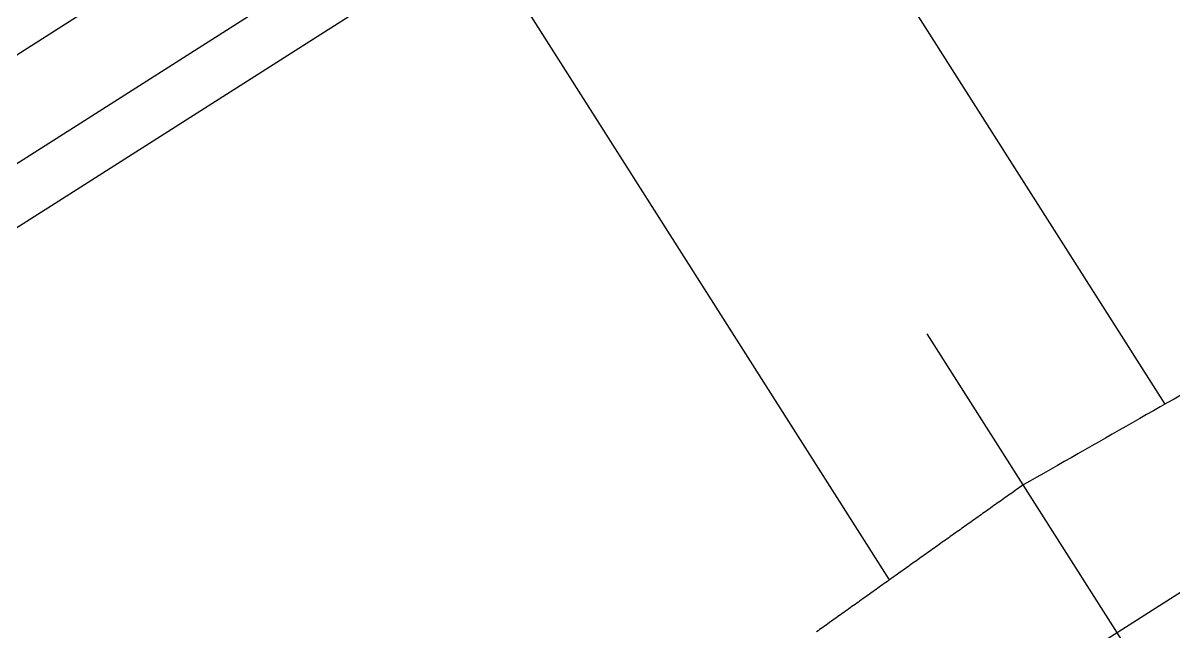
# Model space of a CAD drawing. Header units: millimetres. Extents: x 1145859089 to 1147511753, y -1047484727 to -1047247487.
# Drawn here: x 1145997556.6 to 1145997769.5, y -1047438935.9 to -1047438823.2 of the extents above; entities that cross this region are included whole.
import ezdxf
from ezdxf.xclip import XClip

# ---------------------------------------------------------------- set-up
doc = ezdxf.new("R2010")
doc.units = ezdxf.units.MM
doc.header["$LTSCALE"] = 100
doc.header["$MEASUREMENT"] = 0
doc.header["$XCLIPFRAME"] = 2
doc.linetypes.add('단지배치도$0$CENTER', pattern=[31, 30, -0.5, 0, -0.5])
doc.layers.get('0').update_dxf_attribs({"linetype": 'CONTINUOUS'})
doc.layers.add('XREF', color=135, linetype='CONTINUOUS')
doc.layers.add('단지배치도$0$W240910', color=135, linetype='CONTINUOUS')

# ---------------------------------------------------------------- blocks, each defined once
blk = doc.blocks.new('단지배치도$0$zw$9902')
at = {"layer": '단지배치도$0$W240910', "linetype": '단지배치도$0$CENTER', "ltscale": 20}
blk.add_line((59380.61, -67481.41), (59485.57, -67414.64), dxfattribs=at)
at = {"layer": '단지배치도$0$W240910', "linetype": 'ByBlock', "ltscale": 20}
for p, q in [((59627.11, -67524.42), (59560.39, -67419.54)), ((59392.49, -67494), (59494.69, -67428.98)), ((59500.02, -67437.44), (59378.09, -67515.01)), ((59576.09, -67556.93), (59509.34, -67452.01)), ((59650.19, -67546.36), (59586.09, -67587.14))]:
    blk.add_line(p, q, dxfattribs=at)
at = {"layer": '단지배치도$0$W240910', "linetype": '단지배치도$0$CENTER', "ltscale": 50}
blk.add_line((59583, -67511.43), (59911.68, -68028.08), dxfattribs=at)
at = {"layer": '단지배치도$0$W240910'}
for radius in [11431.38, 11931.38]:
    blk.add_arc((57394.29, -57699.4), radius, 251.62775, 321.418131, dxfattribs=at)
at = {"layer": '단지배치도$0$W240910', "linetype": 'ByBlock', "ltscale": 20}
blk.add_open_spline([(59669.21, -67525.85), (59669.03, -67525.47), (59663.03, -67522.42), (59656.63, -67518.83), (59648.98, -67515.1), (59645.25, -67514.43), (59628.77, -67523.27), (59614.37, -67531.76), (59600.79, -67539.39)], degree=3, knots=[0, 0, 0, 0, 1.099982, 20.542667, 21.27525, 27.305259, 30.651338, 77.40869, 77.40869, 77.40869, 77.40869], dxfattribs=at)
blk.add_rational_spline([(59600.79, -67539.39), (59581.65, -67552.95), (59562.56, -67566.57)], [1, 0.999998462546, 1], degree=2, dxfattribs=at)
blk = doc.blocks.new('단지배치도')
blk.add_blockref('단지배치도$0$zw$9902', (141034.19, 142437.16))

msp = doc.modelspace()

# ---------------------------------------------------------------- block references
at = {"layer": 'XREF'}
ref = msp.add_blockref('단지배치도', (1145797106.633357, -1047513806.462535), dxfattribs=at)
XClip(ref).set_block_clipping_path([(72982.4064819524, 34919.7593965298), (360382.4067475507, 255319.7593436697)])

doc.saveas('drawing.dxf')
